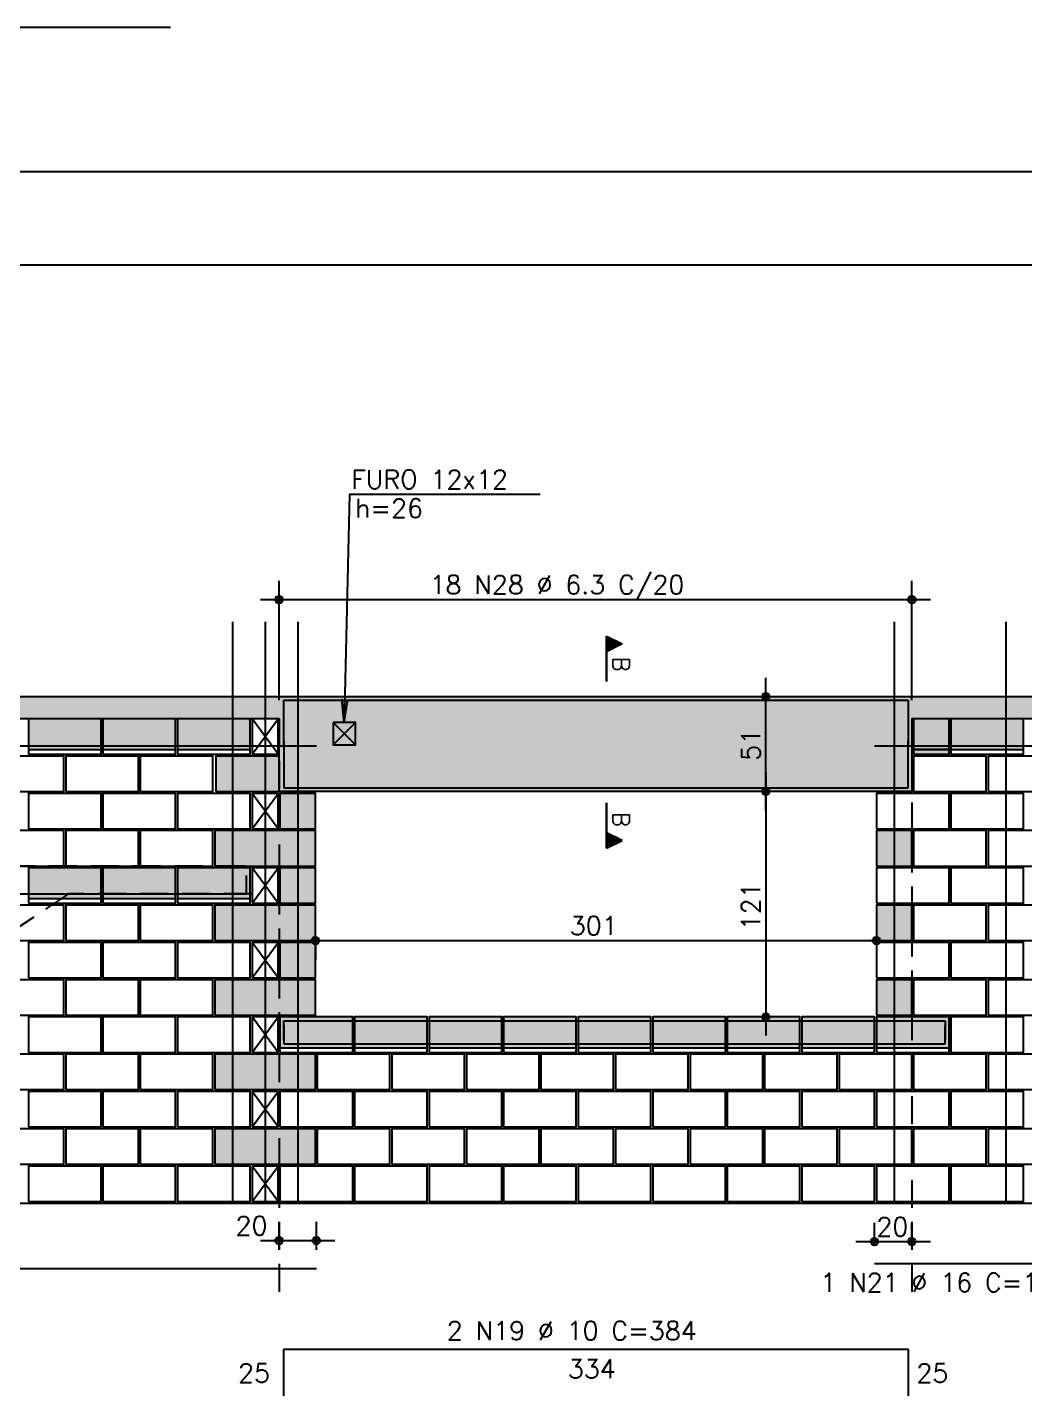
# Model space of a CAD drawing. Extents: x -2 to 121, y -2 to 61.
# Drawn here: x 44.31 to 55.01, y 46.21 to 60.95 of the extents above; entities that cross this region are included whole.
import ezdxf

# ---------------------------------------------------------------- set-up
doc = ezdxf.new("R2010")
doc.units = 0
doc.header["$MEASUREMENT"] = 0
doc.linetypes.add('ESTILO_TQS_0001', pattern=[0.45, 0.3, -0.15])
doc.linetypes.add('HIDDEN', pattern=[0.375, 0.25, -0.125])
doc.layers.get('Defpoints').update_dxf_attribs({"linetype": 'CONTINUOUS'})
for name, color, linetype in [('ARQ_FOLHA', 7, 'CONTINUOUS'), ('PENA_01', 1, 'CONTINUOUS'), ('PENA_02', 2, 'CONTINUOUS'), ('PENA_03', 3, 'CONTINUOUS'), ('PENA_04', 4, 'CONTINUOUS'), ('PENA_05', 5, 'CONTINUOUS'), ('PENA_09', 254, 'CONTINUOUS'), ('PENA_11', 252, 'CONTINUOUS'), ('PENA_19', 240, 'CONTINUOUS'), ('PENA_21', 100, 'CONTINUOUS'), ('PENA_23', 50, 'CONTINUOUS')]:
    doc.layers.add(name, color=color, linetype=linetype)
doc.styles.get("Standard").update_dxf_attribs({"font": 'ROMANS.SHX'})

msp = doc.modelspace()

# ---------------------------------------------------------------- linework, layer by layer
at = {"layer": 'ARQ_FOLHA', "color": 1}
for points in [[(0, -0.003745), (118.9, -0.003745), (118.9, 59.396255), (0, 59.396255)], [(2.5, 0.996255), (117.9, 0.996255), (117.9, 58.396255), (2.5, 58.396255)]]:
    msp.add_lwpolyline(points, close=True, dxfattribs=at)
at = {"layer": 'Defpoints', "color": 8, "linetype": 'HIDDEN', "ltscale": 100}
msp.add_lwpolyline([(-1.95, 60.946255), (-1.95, -1.553745), (120.85, -1.553745), (120.85, 60.946255)], close=True, dxfattribs=at)
at = {"layer": 'PENA_01', "linetype": 'Continuous'}
for p, q in [((47.013315, 53.726367), (47.013315, 55.005993)), ((53.803315, 53.726684), (53.803315, 55.005993)), ((46.813315, 54.805993), (54.003315, 54.805993)), ((52.236788, 52.546367), (52.236788, 53.966367)), ((52.403687, 53.766367), (52.436788, 53.766367)), ((47.592719, 53.486367), (47.832719, 53.246367)), ((47.832719, 53.486367), (47.592719, 53.246367)), ((44.323315, 53.196367), (45.103315, 53.196367)), ((45.123315, 53.196367), (45.903315, 53.196367)), ((45.923315, 53.196367), (46.703315, 53.196367)), ((53.823315, 53.196367), (54.203315, 53.196367)), ((54.223315, 53.196367), (55.003315, 53.196367)), ((52.236788, 52.946367), (52.236788, 50.126367)), ((52.484628, 52.746367), (52.036788, 52.746367)), ((52.284628, 52.746367), (52.036788, 52.746367)), ((44.323315, 51.596367), (45.103315, 51.596367)), ((45.123315, 51.596367), (45.903315, 51.596367)), ((45.923315, 51.596367), (46.703315, 51.596367)), ((47.203315, 51.146367), (53.623315, 51.146367)), ((47.403315, 51.136367), (47.403315, 50.946367)), ((53.423315, 51.136367), (53.423315, 50.946367)), ((52.403315, 50.326367), (52.036788, 50.326367)), ((47.023315, 49.996367), (47.803315, 49.996367)), ((47.823315, 49.996367), (48.603315, 49.996367)), ((48.623315, 49.996367), (49.403315, 49.996367)), ((49.423315, 49.996367), (50.203315, 49.996367)), ((50.223315, 49.996367), (51.003315, 49.996367)), ((51.023315, 49.996367), (51.803315, 49.996367)), ((51.823315, 49.996367), (52.603315, 49.996367)), ((52.623315, 49.996367), (53.403315, 49.996367)), ((53.423315, 49.996367), (54.203315, 49.996367)), ((47.013315, 47.827056), (47.013315, 48.126325)), ((47.413315, 47.827056), (47.413315, 48.126325)), ((53.403315, 47.879999), (53.403315, 48.115362)), ((53.803315, 47.879999), (53.803315, 48.115362)), ((46.813315, 47.926325), (47.613315, 47.926325)), ((53.203315, 47.915362), (54.003315, 47.915362))]:
    msp.add_line(p, q, dxfattribs=at)
at = {"layer": 'PENA_01', "linetype": 'ESTILO_TQS_0001'}
for p, q in [((47.013315, 53.526367), (47.013315, 47.290968)), ((53.803315, 53.526684), (53.803315, 47.233752))]:
    msp.add_line(p, q, dxfattribs=at)
at = {"layer": 'PENA_01', "linetype": 'Continuous'}
msp.add_lwpolyline([(47.592719, 53.486367), (47.592719, 53.246367), (47.832719, 53.246367), (47.832719, 53.486367), (47.592719, 53.486367)], dxfattribs=at)
at = {"layer": 'PENA_01', "linetype": 'ESTILO_TQS_0001'}
msp.add_lwpolyline([(44.7547, 51.649664), (42.054705, 49.836367), (39.303315, 49.836367), (39.303315, 50.136367), (41.963315, 50.136367), (41.933315, 50.499027), (42.503315, 50.499027), (42.473315, 50.861687), (43.043315, 50.861687), (43.013315, 51.224347), (43.583315, 51.224347), (43.553315, 51.587007), (44.123315, 51.587007), (44.093315, 51.949667), (46.723315, 51.949667), (46.723315, 51.649667), (44.754705, 51.649667)], dxfattribs=at)
at = {"layer": 'PENA_02', "linetype": 'Continuous'}
for p, q in [((47.003315, 53.526367), (46.723315, 53.526367)), ((46.723315, 53.526367), (46.723315, 53.146367)), ((47.003315, 53.146367), (47.003315, 53.526367)), ((46.723315, 53.146367), (47.003315, 53.146367)), ((47.003315, 52.726367), (46.723315, 52.726367)), ((46.723315, 52.726367), (46.723315, 52.346367)), ((47.003315, 52.346367), (47.003315, 52.726367)), ((46.723315, 52.346367), (47.003315, 52.346367)), ((47.003315, 51.926367), (46.723315, 51.926367)), ((46.723315, 51.926367), (46.723315, 51.546367)), ((47.003315, 51.546367), (47.003315, 51.926367)), ((46.723315, 51.546367), (47.003315, 51.546367)), ((47.003315, 51.126367), (46.723315, 51.126367)), ((46.723315, 51.126367), (46.723315, 50.746367)), ((47.003315, 50.746367), (47.003315, 51.126367)), ((46.723315, 50.746367), (47.003315, 50.746367)), ((47.003315, 50.326367), (46.723315, 50.326367)), ((46.723315, 50.326367), (46.723315, 49.946367)), ((47.003315, 49.946367), (47.003315, 50.326367)), ((46.723315, 49.946367), (47.003315, 49.946367)), ((47.003315, 49.526367), (46.723315, 49.526367)), ((46.723315, 49.526367), (46.723315, 49.146367)), ((47.003315, 49.146367), (47.003315, 49.526367)), ((46.723315, 49.146367), (47.003315, 49.146367)), ((47.003315, 48.726367), (46.723315, 48.726367)), ((46.723315, 48.726367), (46.723315, 48.346367)), ((47.003315, 48.346367), (47.003315, 48.726367)), ((46.723315, 48.346367), (47.003315, 48.346367)), ((43.923315, 48.326367), (62.703315, 48.326367))]:
    msp.add_line(p, q, dxfattribs=at)
for points in [[(43.923315, 53.526367), (43.923315, 53.766367), (62.703315, 53.766367), (62.703315, 53.526367), (62.023315, 53.526367), (62.023315, 52.746367), (55.423315, 52.746367), (55.423315, 53.526684), (53.803315, 53.526684), (53.803315, 52.746367), (47.013315, 52.746367), (47.013315, 53.526367), (43.923315, 53.526367)], [(44.323315, 53.146367), (45.103315, 53.146367), (45.103315, 53.526367), (44.323315, 53.526367), (44.323315, 53.146367)], [(45.123315, 53.146367), (45.903315, 53.146367), (45.903315, 53.526367), (45.123315, 53.526367), (45.123315, 53.146367)], [(45.923315, 53.146367), (46.703315, 53.146367), (46.703315, 53.526367), (45.923315, 53.526367), (45.923315, 53.146367)], [(53.823315, 53.146367), (54.203315, 53.146367), (54.203315, 53.526367), (53.823315, 53.526367), (53.823315, 53.146367)], [(54.223315, 53.146367), (55.003315, 53.146367), (55.003315, 53.526367), (54.223315, 53.526367), (54.223315, 53.146367)], [(43.923315, 52.746367), (44.703315, 52.746367), (44.703315, 53.126367), (43.923315, 53.126367), (43.923315, 52.746367)], [(44.723315, 52.746367), (45.503315, 52.746367), (45.503315, 53.126367), (44.723315, 53.126367), (44.723315, 52.746367)], [(45.523315, 52.746367), (46.303315, 52.746367), (46.303315, 53.126367), (45.523315, 53.126367), (45.523315, 52.746367)], [(46.333315, 52.746367), (47.013315, 52.746367), (47.013315, 53.126367), (46.333315, 53.126367), (46.333315, 52.746367)], [(53.823315, 52.746367), (54.603315, 52.746367), (54.603315, 53.126367), (53.823315, 53.126367), (53.823315, 52.746367)], [(54.623315, 52.746367), (55.403315, 52.746367), (55.403315, 53.126367), (54.623315, 53.126367), (54.623315, 52.746367)], [(44.323315, 52.346367), (45.103315, 52.346367), (45.103315, 52.726367), (44.323315, 52.726367), (44.323315, 52.346367)], [(45.123315, 52.346367), (45.903315, 52.346367), (45.903315, 52.726367), (45.123315, 52.726367), (45.123315, 52.346367)], [(45.923315, 52.346367), (46.703315, 52.346367), (46.703315, 52.726367), (45.923315, 52.726367), (45.923315, 52.346367)], [(47.023315, 52.346367), (47.403315, 52.346367), (47.403315, 52.726367), (47.023315, 52.726367), (47.023315, 52.346367)], [(53.423315, 52.346367), (54.203315, 52.346367), (54.203315, 52.726367), (53.423315, 52.726367), (53.423315, 52.346367)], [(54.223315, 52.346367), (55.003315, 52.346367), (55.003315, 52.726367), (54.223315, 52.726367), (54.223315, 52.346367)], [(43.923315, 51.946367), (44.703315, 51.946367), (44.703315, 52.326367), (43.923315, 52.326367), (43.923315, 51.946367)], [(44.723315, 51.946367), (45.503315, 51.946367), (45.503315, 52.326367), (44.723315, 52.326367), (44.723315, 51.946367)], [(45.523315, 51.946367), (46.303315, 51.946367), (46.303315, 52.326367), (45.523315, 52.326367), (45.523315, 51.946367)], [(46.323315, 51.946367), (47.403315, 51.946367), (47.403315, 52.326367), (46.323315, 52.326367), (46.323315, 51.946367)], [(53.423315, 51.946367), (53.803315, 51.946367), (53.803315, 52.326367), (53.423315, 52.326367), (53.423315, 51.946367)], [(53.823315, 51.946367), (54.603315, 51.946367), (54.603315, 52.326367), (53.823315, 52.326367), (53.823315, 51.946367)], [(54.623315, 51.946367), (55.403315, 51.946367), (55.403315, 52.326367), (54.623315, 52.326367), (54.623315, 51.946367)], [(44.323315, 51.546367), (45.103315, 51.546367), (45.103315, 51.926367), (44.323315, 51.926367), (44.323315, 51.546367)], [(45.123315, 51.546367), (45.903315, 51.546367), (45.903315, 51.926367), (45.123315, 51.926367), (45.123315, 51.546367)], [(45.923315, 51.546367), (46.703315, 51.546367), (46.703315, 51.926367), (45.923315, 51.926367), (45.923315, 51.546367)], [(47.023315, 51.546367), (47.403315, 51.546367), (47.403315, 51.926367), (47.023315, 51.926367), (47.023315, 51.546367)], [(53.423315, 51.546367), (54.203315, 51.546367), (54.203315, 51.926367), (53.423315, 51.926367), (53.423315, 51.546367)], [(54.223315, 51.546367), (55.003315, 51.546367), (55.003315, 51.926367), (54.223315, 51.926367), (54.223315, 51.546367)], [(43.923315, 51.146367), (44.703315, 51.146367), (44.703315, 51.526367), (43.923315, 51.526367), (43.923315, 51.146367)], [(44.723315, 51.146367), (45.503315, 51.146367), (45.503315, 51.526367), (44.723315, 51.526367), (44.723315, 51.146367)], [(45.523315, 51.146367), (46.303315, 51.146367), (46.303315, 51.526367), (45.523315, 51.526367), (45.523315, 51.146367)], [(46.323315, 51.146367), (47.403315, 51.146367), (47.403315, 51.526367), (46.323315, 51.526367), (46.323315, 51.146367)], [(53.423315, 51.146367), (53.803315, 51.146367), (53.803315, 51.526367), (53.423315, 51.526367), (53.423315, 51.146367)], [(53.823315, 51.146367), (54.603315, 51.146367), (54.603315, 51.526367), (53.823315, 51.526367), (53.823315, 51.146367)], [(54.623315, 51.146367), (55.403315, 51.146367), (55.403315, 51.526367), (54.623315, 51.526367), (54.623315, 51.146367)], [(44.323315, 50.746367), (45.103315, 50.746367), (45.103315, 51.126367), (44.323315, 51.126367), (44.323315, 50.746367)], [(45.123315, 50.746367), (45.903315, 50.746367), (45.903315, 51.126367), (45.123315, 51.126367), (45.123315, 50.746367)], [(45.923315, 50.746367), (46.703315, 50.746367), (46.703315, 51.126367), (45.923315, 51.126367), (45.923315, 50.746367)], [(47.023315, 50.746367), (47.403315, 50.746367), (47.403315, 51.126367), (47.023315, 51.126367), (47.023315, 50.746367)], [(53.423315, 50.746367), (54.203315, 50.746367), (54.203315, 51.126367), (53.423315, 51.126367), (53.423315, 50.746367)], [(54.223315, 50.746367), (55.003315, 50.746367), (55.003315, 51.126367), (54.223315, 51.126367), (54.223315, 50.746367)], [(43.923315, 50.346367), (44.703315, 50.346367), (44.703315, 50.726367), (43.923315, 50.726367), (43.923315, 50.346367)], [(44.723315, 50.346367), (45.503315, 50.346367), (45.503315, 50.726367), (44.723315, 50.726367), (44.723315, 50.346367)], [(45.523315, 50.346367), (46.303315, 50.346367), (46.303315, 50.726367), (45.523315, 50.726367), (45.523315, 50.346367)], [(46.323315, 50.346367), (47.403315, 50.346367), (47.403315, 50.726367), (46.323315, 50.726367), (46.323315, 50.346367)], [(53.423315, 50.346367), (53.803315, 50.346367), (53.803315, 50.726367), (53.423315, 50.726367), (53.423315, 50.346367)], [(53.823315, 50.346367), (54.603315, 50.346367), (54.603315, 50.726367), (53.823315, 50.726367), (53.823315, 50.346367)], [(54.623315, 50.346367), (55.403315, 50.346367), (55.403315, 50.726367), (54.623315, 50.726367), (54.623315, 50.346367)], [(44.323315, 49.946367), (45.103315, 49.946367), (45.103315, 50.326367), (44.323315, 50.326367), (44.323315, 49.946367)], [(45.123315, 49.946367), (45.903315, 49.946367), (45.903315, 50.326367), (45.123315, 50.326367), (45.123315, 49.946367)], [(45.923315, 49.946367), (46.703315, 49.946367), (46.703315, 50.326367), (45.923315, 50.326367), (45.923315, 49.946367)], [(47.023315, 49.946367), (47.803315, 49.946367), (47.803315, 50.326367), (47.023315, 50.326367), (47.023315, 49.946367)], [(47.823315, 49.946367), (48.603315, 49.946367), (48.603315, 50.326367), (47.823315, 50.326367), (47.823315, 49.946367)], [(48.623315, 49.946367), (49.403315, 49.946367), (49.403315, 50.326367), (48.623315, 50.326367), (48.623315, 49.946367)], [(49.423315, 49.946367), (50.203315, 49.946367), (50.203315, 50.326367), (49.423315, 50.326367), (49.423315, 49.946367)], [(50.223315, 49.946367), (51.003315, 49.946367), (51.003315, 50.326367), (50.223315, 50.326367), (50.223315, 49.946367)], [(51.023315, 49.946367), (51.803315, 49.946367), (51.803315, 50.326367), (51.023315, 50.326367), (51.023315, 49.946367)], [(51.823315, 49.946367), (52.603315, 49.946367), (52.603315, 50.326367), (51.823315, 50.326367), (51.823315, 49.946367)], [(52.623315, 49.946367), (53.403315, 49.946367), (53.403315, 50.326367), (52.623315, 50.326367), (52.623315, 49.946367)], [(53.423315, 49.946367), (54.203315, 49.946367), (54.203315, 50.326367), (53.423315, 50.326367), (53.423315, 49.946367)], [(54.223315, 49.946367), (55.003315, 49.946367), (55.003315, 50.326367), (54.223315, 50.326367), (54.223315, 49.946367)], [(43.923315, 49.546367), (44.703315, 49.546367), (44.703315, 49.926367), (43.923315, 49.926367), (43.923315, 49.546367)], [(44.723315, 49.546367), (45.503315, 49.546367), (45.503315, 49.926367), (44.723315, 49.926367), (44.723315, 49.546367)], [(45.523315, 49.546367), (46.303315, 49.546367), (46.303315, 49.926367), (45.523315, 49.926367), (45.523315, 49.546367)], [(46.323315, 49.546367), (47.403315, 49.546367), (47.403315, 49.926367), (46.323315, 49.926367), (46.323315, 49.546367)], [(47.423315, 49.546367), (48.203315, 49.546367), (48.203315, 49.926367), (47.423315, 49.926367), (47.423315, 49.546367)], [(48.223315, 49.546367), (49.003315, 49.546367), (49.003315, 49.926367), (48.223315, 49.926367), (48.223315, 49.546367)], [(49.023315, 49.546367), (49.803315, 49.546367), (49.803315, 49.926367), (49.023315, 49.926367), (49.023315, 49.546367)], [(49.823315, 49.546367), (50.603315, 49.546367), (50.603315, 49.926367), (49.823315, 49.926367), (49.823315, 49.546367)], [(50.623315, 49.546367), (51.403315, 49.546367), (51.403315, 49.926367), (50.623315, 49.926367), (50.623315, 49.546367)], [(51.423315, 49.546367), (52.203315, 49.546367), (52.203315, 49.926367), (51.423315, 49.926367), (51.423315, 49.546367)], [(52.223315, 49.546367), (53.003315, 49.546367), (53.003315, 49.926367), (52.223315, 49.926367), (52.223315, 49.546367)], [(53.023315, 49.546367), (53.803315, 49.546367), (53.803315, 49.926367), (53.023315, 49.926367), (53.023315, 49.546367)], [(53.823315, 49.546367), (54.603315, 49.546367), (54.603315, 49.926367), (53.823315, 49.926367), (53.823315, 49.546367)], [(54.623315, 49.546367), (55.403315, 49.546367), (55.403315, 49.926367), (54.623315, 49.926367), (54.623315, 49.546367)], [(44.323315, 49.146367), (45.103315, 49.146367), (45.103315, 49.526367), (44.323315, 49.526367), (44.323315, 49.146367)], [(45.123315, 49.146367), (45.903315, 49.146367), (45.903315, 49.526367), (45.123315, 49.526367), (45.123315, 49.146367)], [(45.923315, 49.146367), (46.703315, 49.146367), (46.703315, 49.526367), (45.923315, 49.526367), (45.923315, 49.146367)], [(47.023315, 49.146367), (47.803315, 49.146367), (47.803315, 49.526367), (47.023315, 49.526367), (47.023315, 49.146367)], [(47.823315, 49.146367), (48.603315, 49.146367), (48.603315, 49.526367), (47.823315, 49.526367), (47.823315, 49.146367)], [(48.623315, 49.146367), (49.403315, 49.146367), (49.403315, 49.526367), (48.623315, 49.526367), (48.623315, 49.146367)], [(49.423315, 49.146367), (50.203315, 49.146367), (50.203315, 49.526367), (49.423315, 49.526367), (49.423315, 49.146367)], [(50.223315, 49.146367), (51.003315, 49.146367), (51.003315, 49.526367), (50.223315, 49.526367), (50.223315, 49.146367)], [(51.023315, 49.146367), (51.803315, 49.146367), (51.803315, 49.526367), (51.023315, 49.526367), (51.023315, 49.146367)], [(51.823315, 49.146367), (52.603315, 49.146367), (52.603315, 49.526367), (51.823315, 49.526367), (51.823315, 49.146367)], [(52.623315, 49.146367), (53.403315, 49.146367), (53.403315, 49.526367), (52.623315, 49.526367), (52.623315, 49.146367)], [(53.423315, 49.146367), (54.203315, 49.146367), (54.203315, 49.526367), (53.423315, 49.526367), (53.423315, 49.146367)], [(54.223315, 49.146367), (55.003315, 49.146367), (55.003315, 49.526367), (54.223315, 49.526367), (54.223315, 49.146367)], [(43.923315, 48.746367), (44.703315, 48.746367), (44.703315, 49.126367), (43.923315, 49.126367), (43.923315, 48.746367)], [(44.723315, 48.746367), (45.503315, 48.746367), (45.503315, 49.126367), (44.723315, 49.126367), (44.723315, 48.746367)], [(45.523315, 48.746367), (46.303315, 48.746367), (46.303315, 49.126367), (45.523315, 49.126367), (45.523315, 48.746367)], [(46.323315, 48.746367), (47.403315, 48.746367), (47.403315, 49.126367), (46.323315, 49.126367), (46.323315, 48.746367)], [(47.423315, 48.746367), (48.203315, 48.746367), (48.203315, 49.126367), (47.423315, 49.126367), (47.423315, 48.746367)], [(48.223315, 48.746367), (49.003315, 48.746367), (49.003315, 49.126367), (48.223315, 49.126367), (48.223315, 48.746367)], [(49.023315, 48.746367), (49.803315, 48.746367), (49.803315, 49.126367), (49.023315, 49.126367), (49.023315, 48.746367)], [(49.823315, 48.746367), (50.603315, 48.746367), (50.603315, 49.126367), (49.823315, 49.126367), (49.823315, 48.746367)], [(50.623315, 48.746367), (51.403315, 48.746367), (51.403315, 49.126367), (50.623315, 49.126367), (50.623315, 48.746367)], [(51.423315, 48.746367), (52.203315, 48.746367), (52.203315, 49.126367), (51.423315, 49.126367), (51.423315, 48.746367)], [(52.223315, 48.746367), (53.003315, 48.746367), (53.003315, 49.126367), (52.223315, 49.126367), (52.223315, 48.746367)], [(53.023315, 48.746367), (53.803315, 48.746367), (53.803315, 49.126367), (53.023315, 49.126367), (53.023315, 48.746367)], [(53.823315, 48.746367), (54.603315, 48.746367), (54.603315, 49.126367), (53.823315, 49.126367), (53.823315, 48.746367)], [(54.623315, 48.746367), (55.403315, 48.746367), (55.403315, 49.126367), (54.623315, 49.126367), (54.623315, 48.746367)], [(44.323315, 48.346367), (45.103315, 48.346367), (45.103315, 48.726367), (44.323315, 48.726367), (44.323315, 48.346367)], [(45.123315, 48.346367), (45.903315, 48.346367), (45.903315, 48.726367), (45.123315, 48.726367), (45.123315, 48.346367)], [(45.923315, 48.346367), (46.703315, 48.346367), (46.703315, 48.726367), (45.923315, 48.726367), (45.923315, 48.346367)], [(47.023315, 48.346367), (47.803315, 48.346367), (47.803315, 48.726367), (47.023315, 48.726367), (47.023315, 48.346367)], [(47.823315, 48.346367), (48.603315, 48.346367), (48.603315, 48.726367), (47.823315, 48.726367), (47.823315, 48.346367)], [(48.623315, 48.346367), (49.403315, 48.346367), (49.403315, 48.726367), (48.623315, 48.726367), (48.623315, 48.346367)], [(49.423315, 48.346367), (50.203315, 48.346367), (50.203315, 48.726367), (49.423315, 48.726367), (49.423315, 48.346367)], [(50.223315, 48.346367), (51.003315, 48.346367), (51.003315, 48.726367), (50.223315, 48.726367), (50.223315, 48.346367)], [(51.023315, 48.346367), (51.803315, 48.346367), (51.803315, 48.726367), (51.023315, 48.726367), (51.023315, 48.346367)], [(51.823315, 48.346367), (52.603315, 48.346367), (52.603315, 48.726367), (51.823315, 48.726367), (51.823315, 48.346367)], [(52.623315, 48.346367), (53.403315, 48.346367), (53.403315, 48.726367), (52.623315, 48.726367), (52.623315, 48.346367)], [(53.423315, 48.346367), (54.203315, 48.346367), (54.203315, 48.726367), (53.423315, 48.726367), (53.423315, 48.346367)], [(54.223315, 48.346367), (55.003315, 48.346367), (55.003315, 48.726367), (54.223315, 48.726367), (54.223315, 48.346367)]]:
    msp.add_lwpolyline(points, dxfattribs=at)
for centre, radius in [((47.013315, 54.805993), 0.041625), ((47.013315, 54.805993), 0.02075), ((53.803315, 54.805993), 0.041625), ((53.803315, 54.805993), 0.02075), ((52.236788, 53.766367), 0.04), ((52.236788, 53.766367), 0.02), ((52.236788, 52.746367), 0.04), ((52.236788, 52.746367), 0.04), ((52.236788, 52.746367), 0.02), ((52.236788, 52.746367), 0.02), ((47.403315, 51.146367), 0.04), ((47.403315, 51.146367), 0.02), ((53.423315, 51.146367), 0.04), ((53.423315, 51.146367), 0.02), ((52.236788, 50.326367), 0.04), ((52.236788, 50.326367), 0.02), ((47.013315, 47.926325), 0.04), ((47.013315, 47.926325), 0.02), ((47.413315, 47.926325), 0.04), ((47.413315, 47.926325), 0.02), ((53.403315, 47.915362), 0.04), ((53.403315, 47.915362), 0.02), ((53.803315, 47.915362), 0.04), ((53.803315, 47.915362), 0.02)]:
    msp.add_circle(centre, radius, dxfattribs=at)
at = {"layer": 'PENA_03', "linetype": 'Continuous'}
for p, q in [((50.527657, 53.925963), (50.527657, 54.412345)), ((50.527657, 54.412345), (50.69359, 54.329379)), ((50.528352, 54.411217), (50.692029, 54.329379)), ((50.528353, 54.411217), (50.528353, 54.24754)), ((50.540421, 54.405963), (50.540421, 54.252794)), ((50.553185, 54.399581), (50.553185, 54.259176)), ((50.565949, 54.393199), (50.565949, 54.265558)), ((50.578713, 54.386817), (50.578713, 54.27194)), ((50.591477, 54.380435), (50.591477, 54.278322)), ((50.69359, 54.329379), (50.528352, 54.24676)), ((50.692029, 54.329379), (50.528353, 54.24754)), ((50.528353, 54.24676), (50.528353, 53.925963)), ((50.604241, 54.374053), (50.604241, 54.284704)), ((50.617005, 54.367671), (50.617005, 54.291086)), ((50.629769, 54.361289), (50.629769, 54.297468)), ((50.642533, 54.354907), (50.642533, 54.30385)), ((50.655297, 54.348525), (50.655297, 54.310232)), ((50.668062, 54.342143), (50.668062, 54.316614)), ((50.680826, 54.335761), (50.680826, 54.322997)), ((52.203687, 53.766367), (52.203687, 53.766367)), ((46.723315, 53.146367), (47.003315, 53.526367)), ((47.003315, 53.146367), (46.723315, 53.526367)), ((47.013315, 53.526367), (47.013315, 53.526367)), ((53.803315, 53.526684), (53.803315, 53.526684)), ((46.723315, 52.346367), (47.003315, 52.726367)), ((47.003315, 52.346367), (46.723315, 52.726367)), ((50.527657, 52.624795), (50.527657, 52.138413)), ((50.528353, 52.303998), (50.528353, 52.624795)), ((52.484628, 52.746367), (52.484628, 52.746367)), ((52.684628, 52.746367), (52.684628, 52.746367)), ((50.527657, 52.138413), (50.69359, 52.221379)), ((50.69359, 52.221379), (50.528352, 52.303998)), ((50.528352, 52.139541), (50.692029, 52.221379)), ((50.528353, 52.139541), (50.528353, 52.303218)), ((50.692029, 52.221379), (50.528353, 52.303218)), ((50.540421, 52.144795), (50.540421, 52.297964)), ((50.553185, 52.151177), (50.553185, 52.291582)), ((50.565949, 52.157559), (50.565949, 52.2852)), ((50.578713, 52.163941), (50.578713, 52.278818)), ((50.591477, 52.170323), (50.591477, 52.272436)), ((50.604241, 52.176705), (50.604241, 52.266054)), ((50.617005, 52.183087), (50.617005, 52.259672)), ((50.629769, 52.189469), (50.629769, 52.25329)), ((50.642533, 52.195851), (50.642533, 52.246908)), ((50.655297, 52.202233), (50.655297, 52.240526)), ((50.668062, 52.208615), (50.668062, 52.234144)), ((50.680826, 52.214997), (50.680826, 52.227761)), ((46.723315, 51.546367), (47.003315, 51.926367)), ((47.003315, 51.546367), (46.723315, 51.926367)), ((47.403315, 51.336367), (47.403315, 51.336367)), ((53.423315, 51.336367), (53.423315, 51.336367)), ((46.723315, 50.746367), (47.003315, 51.126367)), ((47.003315, 50.746367), (46.723315, 51.126367)), ((46.723315, 49.946367), (47.003315, 50.326367)), ((47.003315, 49.946367), (46.723315, 50.326367)), ((52.603315, 50.326367), (52.603315, 50.326367)), ((46.723315, 49.146367), (47.003315, 49.526367)), ((47.003315, 49.146367), (46.723315, 49.526367)), ((46.723315, 48.346367), (47.003315, 48.726367)), ((47.003315, 48.346367), (46.723315, 48.726367)), ((47.013315, 47.627056), (47.013315, 47.627056)), ((47.413315, 47.627056), (47.413315, 47.627056)), ((53.403315, 47.679999), (53.403315, 47.679999)), ((53.803315, 47.679999), (53.803315, 47.679999))]:
    msp.add_line(p, q, dxfattribs=at)
msp.add_lwpolyline([(49.816649, 55.934884), (47.767558, 55.934884), (47.712719, 53.486367), (47.685645, 53.734897), (47.712719, 53.486367), (47.750892, 53.733436)], dxfattribs=at)
at = {"layer": 'PENA_04', "linetype": 'Continuous'}
for p, q in [((47.063315, 53.226367), (47.063315, 53.726367)), ((47.063315, 53.726367), (53.763315, 53.726367)), ((53.763315, 53.726367), (53.763315, 53.226367)), ((47.063315, 53.286367), (47.063315, 52.786367)), ((53.763315, 52.786367), (53.763315, 53.286367)), ((47.063315, 52.786367), (53.763315, 52.786367))]:
    msp.add_line(p, q, dxfattribs=at)
at = {"layer": 'PENA_05', "linetype": 'Continuous'}
for p, q in [((28.694387, 53.236367), (47.413315, 53.236367)), ((53.403315, 53.236367), (55.823315, 53.236367)), ((46.663315, 51.646367), (46.663315, 51.846367)), ((43.563315, 51.646367), (46.663315, 51.646367)), ((47.063315, 50.086367), (47.063315, 50.286367)), ((47.063315, 50.286367), (54.163315, 50.286367)), ((54.163315, 50.286367), (54.163315, 50.086367)), ((47.063315, 50.236367), (47.063315, 50.036367)), ((54.163315, 50.036367), (54.163315, 50.236367)), ((47.063315, 50.036367), (54.163315, 50.036367)), ((28.694387, 47.627056), (47.413315, 47.627056)), ((53.403315, 47.679999), (55.823315, 47.679999)), ((47.063315, 46.25982), (47.063315, 46.75982)), ((47.063315, 46.75982), (53.763315, 46.75982)), ((53.763315, 46.75982), (53.763315, 46.25982))]:
    msp.add_line(p, q, dxfattribs=at)
for points in [[(46.513315, 54.566367), (46.513315, 48.326367)], [(46.863315, 54.566367), (46.863315, 48.326367)], [(47.213315, 54.566367), (47.213315, 48.326367)], [(53.613315, 54.566367), (53.613315, 48.326367)], [(54.813315, 54.566367), (54.813315, 48.326367)]]:
    msp.add_lwpolyline(points, dxfattribs=at)
at = {"layer": 'PENA_09', "linetype": 'Continuous'}
for points in [[(44.323315, 53.196367), (45.103315, 53.196367), (45.103315, 53.526367), (44.323315, 53.526367), (44.323315, 53.196367)], [(45.123315, 53.196367), (45.903315, 53.196367), (45.903315, 53.526367), (45.123315, 53.526367), (45.123315, 53.196367)], [(45.923315, 53.196367), (46.703315, 53.196367), (46.703315, 53.526367), (45.923315, 53.526367), (45.923315, 53.196367)], [(53.823315, 53.196367), (54.203315, 53.196367), (54.203315, 53.526367), (53.823315, 53.526367), (53.823315, 53.196367)], [(54.223315, 53.196367), (55.003315, 53.196367), (55.003315, 53.526367), (54.223315, 53.526367), (54.223315, 53.196367)], [(44.323315, 51.596367), (45.103315, 51.596367), (45.103315, 51.926367), (44.323315, 51.926367), (44.323315, 51.596367)], [(45.123315, 51.596367), (45.903315, 51.596367), (45.903315, 51.926367), (45.123315, 51.926367), (45.123315, 51.596367)], [(45.923315, 51.596367), (46.703315, 51.596367), (46.703315, 51.926367), (45.923315, 51.926367), (45.923315, 51.596367)], [(47.023315, 49.996367), (47.803315, 49.996367), (47.803315, 50.326367), (47.023315, 50.326367), (47.023315, 49.996367)], [(47.823315, 49.996367), (48.603315, 49.996367), (48.603315, 50.326367), (47.823315, 50.326367), (47.823315, 49.996367)], [(48.623315, 49.996367), (49.403315, 49.996367), (49.403315, 50.326367), (48.623315, 50.326367), (48.623315, 49.996367)], [(49.423315, 49.996367), (50.203315, 49.996367), (50.203315, 50.326367), (49.423315, 50.326367), (49.423315, 49.996367)], [(50.223315, 49.996367), (51.003315, 49.996367), (51.003315, 50.326367), (50.223315, 50.326367), (50.223315, 49.996367)], [(51.023315, 49.996367), (51.803315, 49.996367), (51.803315, 50.326367), (51.023315, 50.326367), (51.023315, 49.996367)], [(51.823315, 49.996367), (52.603315, 49.996367), (52.603315, 50.326367), (51.823315, 50.326367), (51.823315, 49.996367)], [(52.623315, 49.996367), (53.403315, 49.996367), (53.403315, 50.326367), (52.623315, 50.326367), (52.623315, 49.996367)], [(53.423315, 49.996367), (54.203315, 49.996367), (54.203315, 50.326367), (53.423315, 50.326367), (53.423315, 49.996367)]]:
    msp.add_lwpolyline(points, dxfattribs=at)
for points in [[(44.323315, 53.196367), (45.103315, 53.196367), (45.103315, 53.526367)], [(44.323315, 53.196367), (45.103315, 53.526367), (44.323315, 53.526367)], [(44.323315, 53.196367), (44.323315, 53.526367), (44.323315, 53.196367)], [(45.123315, 53.196367), (45.903315, 53.196367), (45.903315, 53.526367)], [(45.123315, 53.196367), (45.903315, 53.526367), (45.123315, 53.526367)], [(45.123315, 53.196367), (45.123315, 53.526367), (45.123315, 53.196367)], [(45.923315, 53.196367), (46.703315, 53.196367), (46.703315, 53.526367)], [(45.923315, 53.196367), (46.703315, 53.526367), (45.923315, 53.526367)], [(45.923315, 53.196367), (45.923315, 53.526367), (45.923315, 53.196367)], [(53.823315, 53.196367), (54.203315, 53.196367), (54.203315, 53.526367)], [(53.823315, 53.196367), (54.203315, 53.526367), (53.823315, 53.526367)], [(53.823315, 53.196367), (53.823315, 53.526367), (53.823315, 53.196367)], [(54.223315, 53.196367), (55.003315, 53.196367), (55.003315, 53.526367)], [(54.223315, 53.196367), (55.003315, 53.526367), (54.223315, 53.526367)], [(54.223315, 53.196367), (54.223315, 53.526367), (54.223315, 53.196367)], [(44.323315, 51.596367), (45.103315, 51.596367), (45.103315, 51.926367)], [(44.323315, 51.596367), (45.103315, 51.926367), (44.323315, 51.926367)], [(44.323315, 51.596367), (44.323315, 51.926367), (44.323315, 51.596367)], [(45.123315, 51.596367), (45.903315, 51.596367), (45.903315, 51.926367)], [(45.123315, 51.596367), (45.903315, 51.926367), (45.123315, 51.926367)], [(45.123315, 51.596367), (45.123315, 51.926367), (45.123315, 51.596367)], [(45.923315, 51.596367), (46.703315, 51.596367), (46.703315, 51.926367)], [(45.923315, 51.596367), (46.703315, 51.926367), (45.923315, 51.926367)], [(45.923315, 51.596367), (45.923315, 51.926367), (45.923315, 51.596367)], [(47.023315, 49.996367), (47.803315, 49.996367), (47.803315, 50.326367)], [(47.023315, 49.996367), (47.803315, 50.326367), (47.023315, 50.326367)], [(47.023315, 49.996367), (47.023315, 50.326367), (47.023315, 49.996367)], [(47.823315, 49.996367), (48.603315, 49.996367), (48.603315, 50.326367)], [(47.823315, 49.996367), (48.603315, 50.326367), (47.823315, 50.326367)], [(47.823315, 49.996367), (47.823315, 50.326367), (47.823315, 49.996367)], [(48.623315, 49.996367), (49.403315, 49.996367), (49.403315, 50.326367)], [(48.623315, 49.996367), (49.403315, 50.326367), (48.623315, 50.326367)], [(48.623315, 49.996367), (48.623315, 50.326367), (48.623315, 49.996367)], [(49.423315, 49.996367), (50.203315, 49.996367), (50.203315, 50.326367)], [(49.423315, 49.996367), (50.203315, 50.326367), (49.423315, 50.326367)], [(49.423315, 49.996367), (49.423315, 50.326367), (49.423315, 49.996367)], [(50.223315, 49.996367), (51.003315, 49.996367), (51.003315, 50.326367)], [(50.223315, 49.996367), (51.003315, 50.326367), (50.223315, 50.326367)], [(50.223315, 49.996367), (50.223315, 50.326367), (50.223315, 49.996367)], [(51.023315, 49.996367), (51.803315, 49.996367), (51.803315, 50.326367)], [(51.023315, 49.996367), (51.803315, 50.326367), (51.023315, 50.326367)], [(51.023315, 49.996367), (51.023315, 50.326367), (51.023315, 49.996367)], [(51.823315, 49.996367), (52.603315, 49.996367), (52.603315, 50.326367)], [(51.823315, 49.996367), (52.603315, 50.326367), (51.823315, 50.326367)], [(51.823315, 49.996367), (51.823315, 50.326367), (51.823315, 49.996367)], [(52.623315, 49.996367), (53.403315, 49.996367), (53.403315, 50.326367)], [(52.623315, 49.996367), (53.403315, 50.326367), (52.623315, 50.326367)], [(52.623315, 49.996367), (52.623315, 50.326367), (52.623315, 49.996367)], [(53.423315, 49.996367), (54.203315, 49.996367), (54.203315, 50.326367)], [(53.423315, 49.996367), (54.203315, 50.326367), (53.423315, 50.326367)], [(53.423315, 49.996367), (53.423315, 50.326367), (53.423315, 49.996367)]]:
    msp.add_solid(points, dxfattribs=at)
at = {"layer": 'PENA_11', "linetype": 'Continuous'}
for points in [[(47.013315, 53.526367), (43.923315, 53.526367), (43.923315, 53.766367)], [(47.013315, 53.526367), (43.923315, 53.766367), (62.703315, 53.766367)], [(53.803315, 53.526684), (47.013315, 53.526367), (62.703315, 53.766367)], [(53.803315, 53.526684), (62.703315, 53.766367), (55.423315, 53.526684)], [(53.803315, 53.526684), (53.803315, 52.746367), (47.013315, 52.746367)], [(53.803315, 53.526684), (47.013315, 52.746367), (47.013315, 53.526367)]]:
    msp.add_solid(points, dxfattribs=at)
at = {"layer": 'PENA_19', "linetype": 'Continuous'}
for points in [[(46.323315, 51.946367), (47.403315, 51.946367), (47.403315, 52.326367), (46.323315, 52.326367), (46.323315, 51.946367)], [(46.323315, 51.146367), (47.403315, 51.146367), (47.403315, 51.526367), (46.323315, 51.526367), (46.323315, 51.146367)], [(46.323315, 50.346367), (47.403315, 50.346367), (47.403315, 50.726367), (46.323315, 50.726367), (46.323315, 50.346367)], [(46.323315, 49.546367), (47.403315, 49.546367), (47.403315, 49.926367), (46.323315, 49.926367), (46.323315, 49.546367)], [(46.323315, 48.746367), (47.403315, 48.746367), (47.403315, 49.126367), (46.323315, 49.126367), (46.323315, 48.746367)]]:
    msp.add_lwpolyline(points, dxfattribs=at)
for points in [[(46.323315, 51.946367), (47.403315, 51.946367), (47.403315, 52.326367)], [(46.323315, 51.946367), (47.403315, 52.326367), (46.323315, 52.326367)], [(46.323315, 51.946367), (46.323315, 52.326367), (46.323315, 51.946367)], [(46.323315, 51.146367), (47.403315, 51.146367), (47.403315, 51.526367)], [(46.323315, 51.146367), (47.403315, 51.526367), (46.323315, 51.526367)], [(46.323315, 51.146367), (46.323315, 51.526367), (46.323315, 51.146367)], [(46.323315, 50.346367), (47.403315, 50.346367), (47.403315, 50.726367)], [(46.323315, 50.346367), (47.403315, 50.726367), (46.323315, 50.726367)], [(46.323315, 50.346367), (46.323315, 50.726367), (46.323315, 50.346367)], [(46.323315, 49.546367), (47.403315, 49.546367), (47.403315, 49.926367)], [(46.323315, 49.546367), (47.403315, 49.926367), (46.323315, 49.926367)], [(46.323315, 49.546367), (46.323315, 49.926367), (46.323315, 49.546367)], [(46.323315, 48.746367), (47.403315, 48.746367), (47.403315, 49.126367)], [(46.323315, 48.746367), (47.403315, 49.126367), (46.323315, 49.126367)], [(46.323315, 48.746367), (46.323315, 49.126367), (46.323315, 48.746367)]]:
    msp.add_solid(points, dxfattribs=at)
at = {"layer": 'PENA_21', "linetype": 'Continuous'}
msp.add_lwpolyline([(46.333315, 52.746367), (47.013315, 52.746367), (47.013315, 53.126367), (46.333315, 53.126367), (46.333315, 52.746367)], dxfattribs=at)
for points in [[(46.333315, 52.746367), (47.013315, 52.746367), (47.013315, 53.126367)], [(46.333315, 52.746367), (47.013315, 53.126367), (46.333315, 53.126367)], [(46.333315, 52.746367), (46.333315, 53.126367), (46.333315, 52.746367)]]:
    msp.add_solid(points, dxfattribs=at)
at = {"layer": 'PENA_23', "linetype": 'Continuous'}
for points in [[(53.823315, 53.146367), (54.203315, 53.146367), (54.203315, 53.196367), (53.823315, 53.196367), (53.823315, 53.146367)], [(47.023315, 52.346367), (47.403315, 52.346367), (47.403315, 52.726367), (47.023315, 52.726367), (47.023315, 52.346367)], [(53.423315, 51.946367), (53.803315, 51.946367), (53.803315, 52.326367), (53.423315, 52.326367), (53.423315, 51.946367)], [(47.023315, 51.546367), (47.403315, 51.546367), (47.403315, 51.926367), (47.023315, 51.926367), (47.023315, 51.546367)], [(53.423315, 51.146367), (53.803315, 51.146367), (53.803315, 51.526367), (53.423315, 51.526367), (53.423315, 51.146367)], [(47.023315, 50.746367), (47.403315, 50.746367), (47.403315, 51.126367), (47.023315, 51.126367), (47.023315, 50.746367)], [(53.423315, 50.346367), (53.803315, 50.346367), (53.803315, 50.726367), (53.423315, 50.726367), (53.423315, 50.346367)]]:
    msp.add_lwpolyline(points, dxfattribs=at)
for points in [[(53.823315, 53.146367), (54.203315, 53.146367), (54.203315, 53.196367)], [(53.823315, 53.146367), (54.203315, 53.196367), (53.823315, 53.196367)], [(53.823315, 53.146367), (53.823315, 53.196367), (53.823315, 53.146367)], [(47.023315, 52.346367), (47.403315, 52.346367), (47.403315, 52.726367)], [(47.023315, 52.346367), (47.403315, 52.726367), (47.023315, 52.726367)], [(47.023315, 52.346367), (47.023315, 52.726367), (47.023315, 52.346367)], [(53.423315, 51.946367), (53.803315, 51.946367), (53.803315, 52.326367)], [(53.423315, 51.946367), (53.803315, 52.326367), (53.423315, 52.326367)], [(53.423315, 51.946367), (53.423315, 52.326367), (53.423315, 51.946367)], [(47.023315, 51.546367), (47.403315, 51.546367), (47.403315, 51.926367)], [(47.023315, 51.546367), (47.403315, 51.926367), (47.023315, 51.926367)], [(47.023315, 51.546367), (47.023315, 51.926367), (47.023315, 51.546367)], [(53.423315, 51.146367), (53.803315, 51.146367), (53.803315, 51.526367)], [(53.423315, 51.146367), (53.803315, 51.526367), (53.423315, 51.526367)], [(53.423315, 51.146367), (53.423315, 51.526367), (53.423315, 51.146367)], [(47.023315, 50.746367), (47.403315, 50.746367), (47.403315, 51.126367)], [(47.023315, 50.746367), (47.403315, 51.126367), (47.023315, 51.126367)], [(47.023315, 50.746367), (47.023315, 51.126367), (47.023315, 50.746367)], [(53.423315, 50.346367), (53.803315, 50.346367), (53.803315, 50.726367)], [(53.423315, 50.346367), (53.803315, 50.726367), (53.423315, 50.726367)], [(53.423315, 50.346367), (53.423315, 50.726367), (53.423315, 50.346367)]]:
    msp.add_solid(points, dxfattribs=at)

# ---------------------------------------------------------------- texts
at = {"layer": 'PENA_03', "linetype": 'Continuous'}
for s, p in [('FURO 12x12', (47.789895, 55.99581)), ('h=26', (47.829688, 55.686083)), ('18 N28 %%c 6.3 C/20', (48.628315, 54.865993)), ('301', (50.133315, 51.206367)), ('20', (46.546649, 47.986325)), ('20', (53.423315, 47.975362)), ('1 N21 %%c 16 C=121', (52.822858, 47.376416)), ('2 N19 %%c 10 C=384', (48.813315, 46.85982)), ('25', (46.573315, 46.40482)), ('334', (50.113315, 46.44982)), ('25', (53.853315, 46.40482))]:
    msp.add_text(s, height=0.2, dxfattribs=at).set_placement(p)
for s, height, rotation, p in [('B', 0.18, 270, (50.594686, 54.193946)), ('51', 0.2, 90, (52.176788, 53.076367)), ('B', 0.18, 270, (50.594686, 52.528241)), ('121', 0.2, 90, (52.176788, 51.256367))]:
    msp.add_text(s, height=height, rotation=rotation, dxfattribs=at).set_placement(p)

doc.saveas('drawing.dxf')
